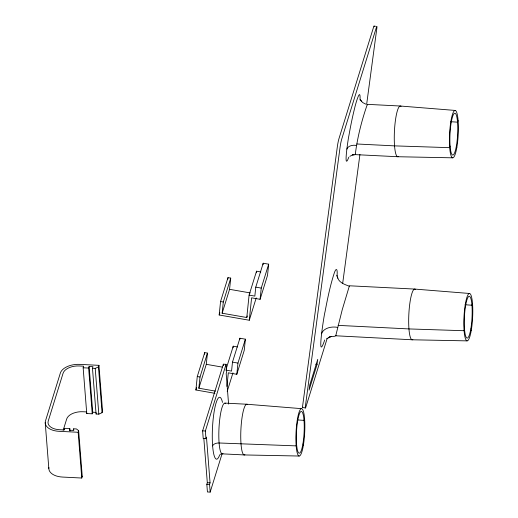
<?xml version="1.0" encoding="UTF-8"?>
<svg xmlns="http://www.w3.org/2000/svg" width="518" height="518" viewBox="0 0 518 518"><rect width="100%" height="100%" fill="white"/><g stroke="black" fill="none" stroke-linecap="round" stroke-linejoin="round"><path stroke-width="0.78" d="M360.016 99.916C360.793 85.405 355.316 104.804 354.688 107.997C352.389 117.133 350.518 126.366 348.899 135.645C348.627 135.91 342.761 173.323 348.815 157.181M336.959 276.288C337.827 269.742 336.409 265.689 333.747 274.65C329.901 286.888 327.376 299.508 324.967 312.095C324.391 312.976 315.986 365.617 324.715 339.996M214.912 393.304L195.888 389.983L197.274 376.534L204.701 352.628L207.44 353.108L206.281 364.316L198.86 388.222L215.546 391.135M198.86 388.222L200.013 377.013L207.44 353.108M204.539 354.215L204.701 352.628M256.235 297.882L249.287 320.241L219.172 314.989L220.558 301.534L227.985 277.635L230.724 278.108L229.565 289.322L222.144 313.222L246.782 317.521L247.261 315.98M222.144 313.222L223.297 302.013L230.724 278.108M227.823 279.215L227.985 277.635M226.916 386.428L228.315 372.818L236.804 374.3L244.231 350.395L245.39 339.186L239.912 338.228L232.485 362.134L231.559 371.102L225.809 370.098M233.074 347.798L233.236 346.199L237.548 346.95M239.756 339.724L239.912 338.228M236.804 374.3L237.963 363.092L245.39 339.186M246.782 317.521L249.093 295.105L256.52 271.199L260.832 271.95M249.287 320.241L251.599 297.824L260.088 299.3L267.515 275.401L268.674 264.186L263.196 263.235L255.769 287.14L254.843 296.108L249.093 295.105M256.358 272.798L256.52 271.199M263.04 264.73L263.196 263.235M260.088 299.3L261.247 288.092L268.674 264.186M349.436 286.234C345.7 284.816 339.258 283.009 337.652 277.784L337.82 278.108L336.894 275.246M317.048 364.458L317.728 359.362L309.758 385.016L309.078 390.112L317.048 364.458L315.682 364.193M342.689 283.294L359.939 154.461M366.653 104.319L376.78 28.723A5.581 0.447 -79 0 0 376.385 27.448L341.738 139.044A5.581 0.447 -79 0 0 340.151 146.691L305.439 405.892A5.581 0.447 -79 0 0 305.834 407.161L327.272 338.112M455.141 110.431L400.155 106.009L367.333 104.351C361.7 120.467 357.342 137.678 355.257 154.617L397.973 156.74L452.654 157.822M469.548 293.479L414.562 289.063L349.417 285.787L342.23 309.732L335.742 335.781L412.38 339.789L467.061 340.87M296.574 444.282L296.166 445.881L219.101 442.987A5.581 3.179 -4.5 0 0 212.626 445.901M450.103 146.07L449.689 147.669L394.561 145.875L356.792 143.985M464.51 329.124L464.096 330.724L408.967 328.93L338.099 325.375M63.202 430.218L66.68 419.01A13.96 7.945 -4.5 0 1 82.861 411.732L86.7 411.927M64.342 428.334L63.85 429.934L59.46 429.713A13.96 7.945 -4.5 0 1 48.226 421.056L63.079 373.251A13.96 7.945 -4.5 0 1 79.26 365.967L83.651 366.187L83.152 367.78L86.752 413.545L92.236 413.817L92.735 412.224L89.135 366.466L92.968 366.653L92.476 368.253L96.076 414.011L98.821 414.147L102.052 412.697L102.551 411.098L98.951 365.339L79.759 364.374A16.751 9.538 -4.5 0 0 60.334 373.109L45.487 420.92A16.751 9.538 -4.5 0 0 58.968 431.306L78.16 432.265L78.652 430.672L76.405 428.943L73.666 428.807L73.167 430.4L69.334 430.205L69.826 428.613L64.342 428.334L64.472 429.94M92.236 413.817L88.636 368.058L89.135 366.466M102.052 412.697L98.452 366.932L98.951 365.339M86.752 413.545L86.882 413.15M96.076 414.011L96.199 413.617M48.886 467.547A16.751 9.538 -4.5 0 0 62.568 477.065L81.76 478.03L82.252 476.437L78.652 430.672M195.888 389.983L196.607 387.671M219.172 314.989L219.891 312.671M203.846 438.545L207.317 482.705L206.824 484.298L207.427 491.964L210.172 492.1L209.563 484.434L210.062 482.841L206.462 437.082L205.963 438.675L203.224 438.532L202.622 430.872L223.336 364.186L226.075 364.322L226.677 371.982L226.185 373.575L228.587 404.085M205.963 438.675L205.361 431.008L226.075 364.322M226.049 369.328L233.236 346.199M227.201 391.381L232.951 372.876M210.172 492.1L222.073 453.774M304.578 418.79L304.001 420.376L297.876 419.962M458.106 120.577L457.524 122.164L450.712 121.704M472.513 303.632L471.93 305.219L465.125 304.759M336.053 335.457C334.745 337.458 330.439 335.282 328.665 337.516L331.157 336.493L326.696 338.856M355.594 154.176C355.206 155.465 350.22 154.791 353.962 154.617L352.376 154.953M349.844 156.345L352.531 154.921M219.969 454.39L221.51 453.891M92.476 368.253L95.215 368.389L98.452 366.932M299.126 456.028L244.444 454.946L222.274 453.852M83.152 367.78L88.636 368.058M92.735 412.224L96.089 412.393M202.622 430.872L205.361 431.008M207.317 482.705L210.062 482.841M206.824 484.298L209.563 484.434M374.663 26.191L375.544 26.237M224.935 403.114L246.633 404.221L301.392 408.644M304.83 407.886L303.464 407.621M255.769 287.14L261.247 288.092M229.565 289.322L250.233 292.923M220.558 301.534L223.297 302.013M232.485 362.134L237.963 363.092M206.281 364.316L222.177 367.094M197.274 376.534L200.013 377.013M367.333 104.351L367.463 104.876M365.773 104.131L362.594 102.519L360.463 99.832M81.695 476.003L82.252 476.437M360.295 99.56L361.273 101.172M223.336 364.186L223.459 365.714M95.215 368.389L98.821 414.147M78.16 432.265L81.76 478.03M73.666 428.807L73.789 430.413M69.826 428.613L70.014 431.021M45.221 422.675L48.822 468.434M244.923 454.739A25.408 4.63 -87.1 0 1 240.935 429.001A25.408 4.63 -87.1 0 1 247.565 404.61M222.993 453.638A25.408 4.63 -87.1 0 1 219.004 427.9A25.408 4.63 -87.1 0 1 225.634 403.509M219.619 455.095A30.989 5.646 -87.1 0 1 212.768 447.526A30.989 5.646 -87.1 0 1 214.964 407.316A30.989 5.646 -87.1 0 1 222.494 402.415M398.452 156.533A25.408 4.63 -87.1 0 1 394.457 130.795A25.408 4.63 -87.1 0 1 401.087 106.397M412.859 339.588A25.408 4.63 -87.1 0 1 408.864 313.843A25.408 4.63 -87.1 0 1 415.494 289.452M321.574 333.78A13.96 9.337 6.9 0 1 337.6 327.363M346.859 149.119A8.372 5.433 7.1 0 1 356.494 145.448M374.197 26.768A5.581 0.447 -79 0 0 373.653 26.917L339.005 138.513A5.581 0.447 -79 0 0 337.419 146.16L302.706 405.361A5.581 0.447 -79 0 0 302.933 407.135M303.302 445.661A23.731 4.325 -87.1 0 0 301.839 408.696A23.731 4.325 -87.1 0 0 295.972 442.644A23.731 4.325 -87.1 0 0 303.302 445.661M302.875 444.088A20.94 3.814 -87.1 0 0 301.58 411.473A20.94 3.814 -87.1 0 0 296.413 441.427A20.94 3.814 -87.1 0 0 302.875 444.088M456.831 147.449A23.731 4.325 -87.1 0 0 455.361 110.489A23.731 4.325 -87.1 0 0 449.501 144.431A23.731 4.325 -87.1 0 0 456.831 147.449M471.238 330.503A23.731 4.325 -87.1 0 0 469.768 293.538A23.731 4.325 -87.1 0 0 463.908 327.486A23.731 4.325 -87.1 0 0 471.238 330.503M456.403 145.882A20.94 3.814 -87.1 0 0 455.108 113.261A20.94 3.814 -87.1 0 0 449.935 143.214A20.94 3.814 -87.1 0 0 456.403 145.882M470.81 328.936A20.94 3.814 -87.1 0 0 469.515 296.315A20.94 3.814 -87.1 0 0 464.342 326.269A20.94 3.814 -87.1 0 0 470.81 328.936"/></g></svg>
